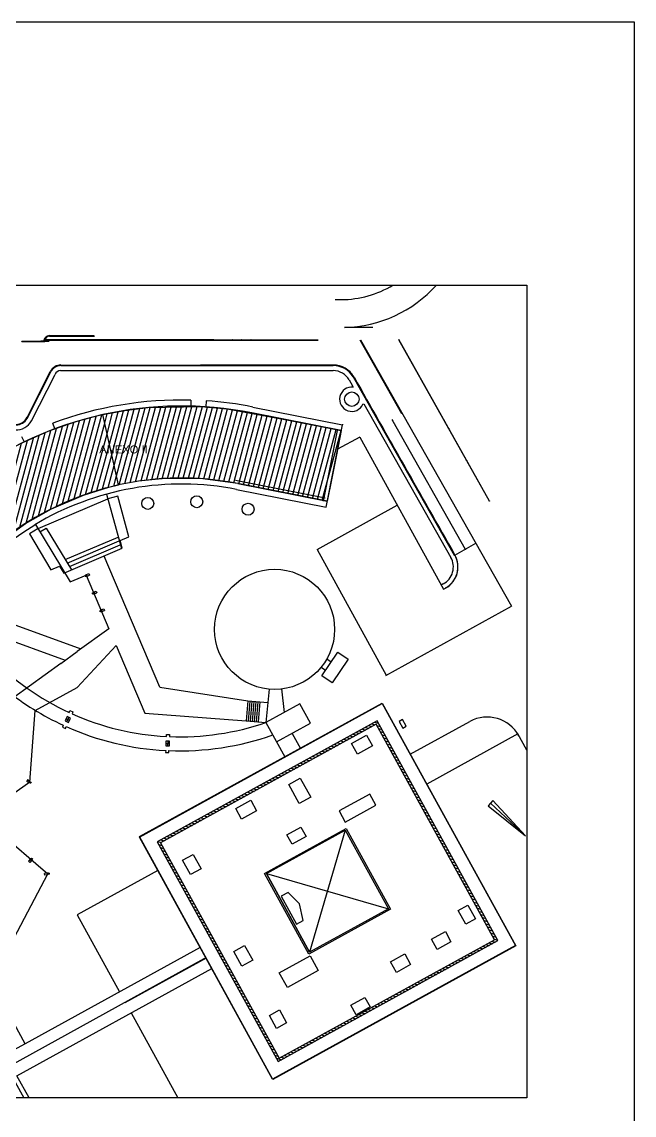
# Model space of a CAD drawing. Header units: metres. Extents: x 2872 to 3316, y -1435 to -1037.
# Drawn here: x 3262.4 to 3316, y -1132.4 to -1036.8 of the extents above; entities that cross this region are included whole.
import ezdxf

# ---------------------------------------------------------------- set-up
doc = ezdxf.new("R2010")
doc.units = ezdxf.units.M
doc.header["$MEASUREMENT"] = 0
doc.linetypes.add('HIDDEN', pattern=[0.375, 0.25, -0.125])
for name, color, linetype in [('ARQUITETURA', 253, 'CONTINUOUS'), ('IMPLANTAÇÃO 1', 2, 'HIDDEN'), ('IMPLANTAÇÃO 2', 2, 'HIDDEN'), ('TEXTO', 1, 'CONTINUOUS')]:
    doc.layers.add(name, color=color, linetype=linetype)
doc.styles.add('ELÉTRICA', font='arial.ttf')
pattern_1 = [(75, (980.9816, -37.5073), (-0.42259255, 0.11323333), [])]

msp = doc.modelspace()

# ---------------------------------------------------------------- hatches: boundary and pattern name
at = {"layer": 'ARQUITETURA'}
h = msp.add_hatch(dxfattribs=at)
h.set_pattern_fill('ANSI31', color=256, scale=1.749747, angle=118.8118)
h.set_pattern_definition([(163.8118, (3326.9743, -1250.16425), (-0.06097725, -0.21004648), [])])
h.paths.add_polyline_path([(3304.066, -1117.145), (3293.502, -1097.938), (3274.285, -1108.507), (3284.85, -1127.714)])
h.paths.add_polyline_path([(3303.781, -1117.062), (3293.419, -1098.223), (3274.57, -1108.59), (3284.932, -1127.429)], flags=16)
h.paths.add_polyline_path([(3284.72, -1124.819), (3284.098, -1123.688), (3284.969, -1123.209), (3285.592, -1124.34)], flags=0)
h.paths.add_polyline_path([(3285.659, -1121.229), (3284.954, -1119.948), (3287.645, -1118.468), (3288.349, -1119.749)], flags=0)
h.paths.add_polyline_path([(3291.67, -1123.628), (3291.208, -1122.786), (3292.443, -1122.107), (3292.906, -1122.948)], flags=0)
h.paths.add_polyline_path([(3281.674, -1119.369), (3280.967, -1118.084), (3281.921, -1117.559), (3282.628, -1118.844)], flags=0)
h.paths.add_polyline_path([(3283.829, -1111.286), (3287.605, -1118.151), (3294.488, -1114.365)], flags=0)
h.paths.add_polyline_path([(3286.458, -1115.713), (3285.112, -1113.267), (3285.719, -1112.933), (3286.706, -1113.94), (3287.04, -1115.393)], flags=0)
h.paths.add_polyline_path([(3295.194, -1119.925), (3294.679, -1118.99), (3295.916, -1118.31), (3296.43, -1119.245)], flags=0)
h.paths.add_polyline_path([(3298.748, -1117.926), (3298.253, -1117.026), (3299.469, -1116.357), (3299.964, -1117.258)], flags=0)
h.paths.add_polyline_path([(3277.192, -1111.375), (3276.502, -1110.12), (3277.418, -1109.616), (3278.108, -1110.871)], flags=0)
h.paths.add_polyline_path([(3286.079, -1108.704), (3285.626, -1107.88), (3286.844, -1107.21), (3287.297, -1108.034)], flags=0)
h.paths.add_polyline_path([(3301.266, -1115.712), (3300.598, -1114.498), (3301.444, -1114.032), (3302.112, -1115.246)], flags=0)
h.paths.add_polyline_path([(3281.659, -1106.523), (3281.146, -1105.591), (3282.461, -1104.868), (3282.974, -1105.8)], flags=0)
h.paths.add_polyline_path([(3290.712, -1106.776), (3290.176, -1105.802), (3292.859, -1104.327), (3293.394, -1105.301)], flags=0)
h.paths.add_polyline_path([(3286.685, -1105.162), (3285.772, -1103.502), (3286.79, -1102.942), (3287.702, -1104.602)], flags=0)
h.paths.add_polyline_path([(3291.783, -1100.835), (3291.269, -1099.9), (3292.587, -1099.174), (3293.102, -1100.11)], flags=0)
at = {"layer": 'IMPLANTAÇÃO 1', "linetype": 'ByBlock'}
h = msp.add_hatch(dxfattribs=at)
h.set_pattern_fill('ANSI31', color=1, scale=3.5, angle=30)
h.set_pattern_definition(pattern_1)
h.paths.add_polyline_path([(3270.89, -1077.298), (3269.523, -1071.148), (3267.14, -1071.776), (3264.705, -1072.63), (3262.235, -1073.736), (3260.593, -1074.619), (3258.616, -1075.856), (3256.028, -1077.728), (3254.133, -1079.118), (3252.45, -1080.353), (3251.285, -1081.208), (3252.776, -1083.239), (3253.742, -1084.557), (3255.011, -1086.287), (3256.41, -1085.261), (3258.649, -1083.618), (3260.147, -1082.52), (3261.389, -1081.608, -0.103899)])
at = {"layer": 'IMPLANTAÇÃO 2', "linetype": 'ByBlock'}
h = msp.add_hatch(dxfattribs=at)
h.set_pattern_fill('ANSI31', color=1, scale=3.5, angle=30)
h.set_pattern_definition(pattern_1)
h.paths.add_polyline_path([(3290.373, -1072.543), (3288.472, -1072.167), (3285.28, -1071.536), (3280.396, -1070.646), (3278.133, -1070.44), (3273.446, -1070.531), (3271.441, -1070.783), (3269.523, -1071.148), (3270.89, -1077.298, -0.103899), (3281.323, -1077.175), (3286.506, -1078.2), (3289.151, -1078.723), (3289.548, -1076.714), (3289.956, -1074.651)])

# ---------------------------------------------------------------- linework, layer by layer
at = {"layer": 'ARQUITETURA'}
for p, q in [((3209.183, -1059.819, 0), (3306.585, -1059.819, 0)), ((3306.585, -1059.819, 0), (3306.585, -1130.903, 0)), ((3289.831, -1061.088, 0), (3290.374, -1061.087, 0)), ((3293.131, -1063.533, 0), (3290.657, -1063.532, 0)), ((3262.455, -1064.732, 6.3), (3264.468, -1064.732, 6.3)), ((3262.455, -1064.749, 6.3), (3264.468, -1064.749, 6.3)), ((3264.46, -1064.739, 6.3), (3262.464, -1064.739, 6.3)), ((3264.46, -1064.742, 6.3), (3262.464, -1064.742, 6.3)), ((3264.127, -1064.71, 7.875), (3264.81, -1064.71, 7.875)), ((3264.127, -1064.728, 4.725), (3264.127, -1064.732, 4.725)), ((3264.127, -1064.73, 4.725), (3264.81, -1064.73, 4.725)), ((3264.127, -1064.731, 4.725), (3264.81, -1064.731, 4.725)), ((3264.131, -1064.727, 4.725), (3264.465, -1064.727, 4.725)), ((3264.46, -1064.717, 7.875), (3264.136, -1064.717, 7.875)), ((3264.46, -1064.721, 7.875), (3264.136, -1064.721, 7.875)), ((3264.46, -1064.672, 0), (3264.38, -1064.672, 0)), ((3264.445, -1064.619), (3264.46, -1064.619)), ((3264.46, -1064.577, 1.575), (3264.46, -1064.71, 1.575)), ((3264.467, -1064.586, 0), (3264.467, -1064.71, 0)), ((3264.468, -1064.568, 0), (3279.236, -1064.581, 0)), ((3264.47, -1064.586, 0), (3264.47, -1064.71, 0)), ((3264.472, -1064.727, 4.725), (3264.806, -1064.727, 4.725)), ((3264.472, -1064.733, 4.725), (3264.81, -1064.733, 4.725)), ((3264.477, -1064.577, 1.575), (3264.477, -1064.71, 1.575)), ((3264.477, -1064.586, 0), (3279.236, -1064.598, 0)), ((3288.34, -1064.623, 0), (3264.477, -1064.619, 0)), ((3288.34, -1064.675, 0), (3264.477, -1064.672, 0)), ((3264.801, -1064.717, 7.875), (3264.477, -1064.717, 7.875)), ((3264.801, -1064.721, 7.875), (3264.477, -1064.721, 7.875)), ((3264.81, -1064.728, 3.15), (3264.81, -1064.733, 3.15)), ((3264.859, -1064.239, 0), (3268.769, -1064.239, 0)), ((3264.867, -1064.291, 0), (3268.791, -1064.291, 0)), ((3295.662, -1071.088, 0), (3292.012, -1064.645, 0)), ((3292.058, -1064.619, 0), (3305.253, -1087.907, 0)), ((3303.32, -1078.717, 0), (3295.398, -1064.597, 0)), ((3303.33, -1078.7, 0), (3295.414, -1064.589, 0)), ((3265.866, -1066.804, 0), (3289.666, -1066.807, 0)), ((3265.866, -1066.856, 0), (3289.666, -1066.86, 0)), ((3289.665, -1066.807, 0), (3278.104, -1066.805, 0)), ((3289.665, -1066.86, 0), (3278.104, -1066.858, 0)), ((3262.896, -1071.383, 0), (3264.93, -1067.378, 0)), ((3262.903, -1071.485, 0), (3264.977, -1067.402, 0)), ((3263.293, -1071.683, 0), (3265.348, -1067.637, 0)), ((3265.818, -1067.297, 0), (3289.665, -1067.297, 0)), ((3291.422, -1067.855, 0), (3300.257, -1083.455, 0)), ((3291.492, -1067.877, 0), (3291.769, -1068.366, 0)), ((3291.066, -1068.113, 0), (3291.208, -1068.366, 0)), ((3291.206, -1068.366, 0), (3291.415, -1068.735, 0)), ((3300.257, -1083.455, 0), (3291.723, -1068.392, 0)), ((3300.302, -1083.429, 0), (3291.769, -1068.366, 0)), ((3277.228, -1069.878, 0), (3277.214, -1070.403, 0)), ((3278.56, -1069.94, 0), (3278.526, -1070.464, 0)), ((3282.647, -1070.48, 0), (3290.475, -1072.028, 0)), ((3292.265, -1070.234, 0), (3292.341, -1070.191, 0)), ((3292.341, -1070.191, 0), (3299.952, -1083.627, 0)), ((3290.373, -1072.543, 0), (3282.545, -1070.995, 0)), ((3294.788, -1071.568, 0), (3294.881, -1071.724, 0)), ((3294.881, -1071.724, 0), (3301.215, -1082.911, 0)), ((3265.334, -1072.389, 0), (3265.15, -1071.897, 0)), ((3290.024, -1072.521, 0), (3288.802, -1078.701, 0)), ((3289.049, -1079.238, 0), (3290.475, -1072.028, 0)), ((3290.486, -1071.977, 0), (3290.475, -1072.028, 0)), ((3293.868, -1072.074, 0), (3300.301, -1083.428, 0)), ((3262.425, -1073.058, 0), (3262.653, -1073.531, 0)), ((3291.982, -1073.111, 0), (3290.051, -1074.173, 0)), ((3291.982, -1073.111, 0), (3299.296, -1086.408, 0)), ((3281.129, -1076.884, 0), (3288.957, -1078.432, 0)), ((3281.323, -1077.175, 0), (3289.151, -1078.723, 0)), ((3269.852, -1078.096, 0), (3271.146, -1082.866, 0)), ((3270.827, -1078.282, 0), (3269.962, -1078.501, 0)), ((3271.79, -1081.831, 0), (3270.827, -1078.282, 0)), ((3281.221, -1077.69, 0), (3289.049, -1079.238, 0)), ((3263.857, -1081.103, 0), (3269.962, -1078.501, 0)), ((3288.253, -1082.931, 0), (3295.263, -1079.076, 0)), ((3262.619, -1081.389, 0), (3263.566, -1080.788, 0)), ((3263.857, -1081.103, 0), (3263.099, -1081.575, 0)), ((3263.64, -1080.741, 0), (3266.662, -1085.772, 0)), ((3264.028, -1081.388, 0), (3264.573, -1081.072, 0)), ((3264.573, -1081.072, 0), (3266.771, -1084.731, 0)), ((3261.7, -1082.032, 0), (3262.619, -1081.389, 0)), ((3263.099, -1081.575, 0), (3264.993, -1084.728, 0)), ((3266.24, -1083.816, 0), (3270.853, -1081.85, 0)), ((3266.407, -1084.125, 0), (3270.961, -1082.184, 0)), ((3271.042, -1082.149, 0), (3271.79, -1081.831, 0)), ((3271.227, -1082.832, 0), (3271.042, -1082.149, 0)), ((3266.105, -1085.015, 0), (3271.227, -1082.832, 0)), ((3266.604, -1084.421, 0), (3271.053, -1082.525, 0)), ((3288.253, -1082.931, 0), (3294.302, -1093.93, 0)), ((3300.301, -1083.428, 0), (3302.128, -1082.393, 0)), ((3300.301, -1083.428, 0), (3302.128, -1082.393, 0)), ((3274.515, -1094.992, 0), (3269.632, -1083.511, 0)), ((3264.993, -1084.728, 0), (3265.741, -1084.409, 0)), ((3265.741, -1084.409, 0), (3266.105, -1085.015, 0)), ((3268.049, -1085.146, 0), (3268.291, -1085.043, 0)), ((3268.291, -1085.043, 0), (3268.352, -1085.188, 0)), ((3266.662, -1085.772, 0), (3268.059, -1085.178, 0)), ((3268.017, -1085.245, 0), (3268.186, -1085.173, 0)), ((3268.049, -1085.146, 0), (3268.111, -1085.291, 0)), ((3268.059, -1085.178, 0), (3270.06, -1089.868, 0)), ((3268.111, -1085.291, 0), (3268.352, -1085.188, 0)), ((3299.293, -1085.951, 0), (3299.103, -1086.056, 0)), ((3255.002, -1087.024, 0), (3267.611, -1091.635, 0)), ((3268.673, -1086.783, 0), (3268.842, -1086.711, 0)), ((3268.705, -1086.683, 0), (3268.947, -1086.58, 0)), ((3268.705, -1086.683, 0), (3268.767, -1086.828, 0)), ((3268.767, -1086.828, 0), (3269.008, -1086.725, 0)), ((3268.947, -1086.58, 0), (3269.008, -1086.725, 0)), ((3294.256, -1093.955, 0), (3305.255, -1087.906, 0)), ((3255.153, -1088.571, 0), (3266.24, -1092.624, 0)), ((3269.329, -1088.321, 0), (3269.498, -1088.249, 0)), ((3269.361, -1088.221, 0), (3269.602, -1088.118, 0)), ((3269.361, -1088.221, 0), (3269.423, -1088.366, 0)), ((3269.423, -1088.366, 0), (3269.664, -1088.263, 0)), ((3269.602, -1088.118, 0), (3269.664, -1088.263, 0)), ((3270.06, -1089.868, 0), (3267.285, -1091.871, 0)), ((3267.288, -1095.023, 0), (3270.691, -1091.349, 0)), ((3270.691, -1091.349, 0), (3273.206, -1097.249, 0)), ((3265.86, -1092.899, 0), (3267.285, -1091.871, 0)), ((3288.666, -1093.975, 0), (3290.072, -1091.905, 0)), ((3289.113, -1092.497, 0), (3289.495, -1092.756, 0)), ((3290.984, -1092.525, 0), (3289.578, -1094.595, 0)), ((3290.072, -1091.905, 0), (3290.984, -1092.525, 0)), ((3265.86, -1092.899, 0), (3261.744, -1095.869, 0)), ((3288.618, -1093.226, 0), (3288.999, -1093.485, 0)), ((3289.578, -1094.595, 0), (3288.666, -1093.975, 0)), ((3263.622, -1097.006, 0), (3267.288, -1095.023, 0)), ((3274.515, -1094.992, 0), (3282.191, -1096.184, 0)), ((3284.058, -1095.15, 0), (3283.787, -1098.07, 0)), ((3285.142, -1095.137, 0), (3285.37, -1097.199, 0)), ((3272.717, -1108.052, 0), (3293.957, -1096.369, 0)), ((3272.719, -1108.086, 0), (3293.959, -1096.404, 0)), ((3282.191, -1096.184, 0), (3282.051, -1097.935, 0)), ((3282.191, -1096.184, 0), (3283.949, -1096.32, 0)), ((3282.365, -1096.198, 0), (3282.226, -1097.95, 0)), ((3282.54, -1096.212, 0), (3282.4, -1097.963, 0)), ((3282.714, -1096.226, 0), (3282.575, -1097.977, 0)), ((3282.889, -1096.24, 0), (3282.749, -1097.99, 0)), ((3283.063, -1096.254, 0), (3282.924, -1098.004, 0)), ((3283.237, -1096.267, 0), (3283.098, -1098.017, 0)), ((3286.747, -1096.442, 0), (3283.787, -1098.07, 0)), ((3287.68, -1098.14, 0), (3286.747, -1096.442, 0)), ((3293.957, -1096.369, 0), (3305.634, -1117.6, 0)), ((3293.959, -1096.404, 0), (3305.598, -1117.564, 0)), ((3263.137, -1103.287, 0), (3263.622, -1097.006, 0)), ((3266.579, -1097.192, 0), (3266.651, -1097.033, 0)), ((3266.651, -1097.033, 0), (3266.906, -1097.149, 0)), ((3266.906, -1097.149, 0), (3266.834, -1097.308, 0)), ((3273.206, -1097.249, 0), (3282.051, -1097.936, 0)), ((3266.07, -1098.311, 0), (3265.998, -1098.47, 0)), ((3265.998, -1098.47, 0), (3266.253, -1098.586, 0)), ((3266.398, -1097.549, 0), (3266.224, -1097.932, 0)), ((3266.224, -1097.932, 0), (3266.51, -1098.062, 0)), ((3266.253, -1098.586, 0), (3266.325, -1098.427, 0)), ((3266.325, -1097.752, 0), (3266.58, -1097.867, 0)), ((3266.365, -1098.001, 0), (3266.539, -1097.618, 0)), ((3266.684, -1097.68, 0), (3266.398, -1097.549, 0)), ((3266.51, -1098.062, 0), (3266.684, -1097.68, 0)), ((3282.051, -1097.936, 0), (3283.787, -1098.07, 0)), ((3283.787, -1098.07, 0), (3285.446, -1101.086, 0)), ((3284.721, -1099.767, 0), (3287.68, -1098.14, 0)), ((3296.405, -1100.851, 0), (3301.619, -1097.983, 0)), ((3275.078, -1099.291, 0), (3275.086, -1099.116, 0)), ((3275.086, -1099.116, 0), (3275.366, -1099.129, 0)), ((3275.366, -1099.129, 0), (3275.359, -1099.304, 0)), ((3286.082, -1099.018, 0), (3286.808, -1100.337, 0)), ((3305.812, -1099.072, 0), (3297.839, -1103.457, 0)), ((3306.585, -1100.476, 0), (3305.812, -1099.072, 0)), ((3275.043, -1099.69, 0), (3275.024, -1100.109, 0)), ((3275.024, -1100.109, 0), (3275.339, -1100.123, 0)), ((3275.358, -1099.704, 0), (3275.043, -1099.69, 0)), ((3275.051, -1099.904, 0), (3275.33, -1099.917, 0)), ((3275.2, -1099.701, 0), (3275.181, -1100.121, 0)), ((3275.339, -1100.123, 0), (3275.358, -1099.704, 0)), ((3275.023, -1100.518, 0), (3275.015, -1100.693, 0)), ((3275.015, -1100.693, 0), (3275.295, -1100.706, 0)), ((3275.295, -1100.706, 0), (3275.303, -1100.531, 0)), ((3262.944, -1103.09, 0), (3262.866, -1103.227, 0)), ((3263.095, -1103.356, 0), (3262.866, -1103.227, 0)), ((3263.172, -1103.219, 0), (3262.944, -1103.09, 0)), ((3263.193, -1103.321, 0), (3263.033, -1103.231, 0)), ((3263.172, -1103.219, 0), (3263.095, -1103.356, 0)), ((3263.137, -1103.287, 0), (3258.896, -1106.313, 0)), ((3303.636, -1104.886, 0), (3303.205, -1105.346, 0)), ((3303.421, -1105.116, 0), (3306.486, -1107.987, 0)), ((3306.486, -1107.987, 0), (3303.636, -1104.886, 0)), ((3303.205, -1105.346, 0), (3306.486, -1107.987, 0)), ((3258.896, -1106.313, 0), (3264.71, -1111.298, 0)), ((3284.394, -1129.283, 0), (3272.717, -1108.052, 0)), ((3283.652, -1111.26, 0), (3290.785, -1107.337, 0)), ((3290.712, -1107.499, 0), (3287.605, -1118.151, 0)), ((3290.785, -1107.337, 0), (3294.665, -1114.39, 0)), ((3284.358, -1129.247, 0), (3272.719, -1108.086, 0)), ((3263.191, -1110.001, 0), (3263.02, -1110.201, 0)), ((3263.14, -1110.303, 0), (3263.02, -1110.201, 0)), ((3263.311, -1110.104, 0), (3263.14, -1110.303, 0)), ((3263.296, -1110, 0), (3263.176, -1110.14, 0)), ((3263.311, -1110.104, 0), (3263.191, -1110.001, 0)), ((3259.752, -1120.726, 0), (3264.71, -1111.298, 0)), ((3264.692, -1111.221, 0), (3264.434, -1111.269, 0)), ((3264.463, -1111.424, 0), (3264.434, -1111.269, 0)), ((3264.721, -1111.376, 0), (3264.463, -1111.424, 0)), ((3264.774, -1111.285, 0), (3264.593, -1111.319, 0)), ((3264.721, -1111.376, 0), (3264.692, -1111.221, 0)), ((3274.322, -1111, 0), (3267.268, -1114.879, 0)), ((3287.532, -1118.314, 0), (3283.652, -1111.26, 0)), ((3283.828, -1111.285, 0), (3294.488, -1114.365, 0)), ((3283.829, -1111.286, 0), (3287.605, -1118.151, 0)), ((3294.665, -1114.39, 0), (3287.532, -1118.314, 0)), ((3267.268, -1114.879, 0), (3270.979, -1121.626, 0)), ((3305.598, -1117.564, 0), (3284.358, -1129.247, 0)), ((3305.634, -1117.6, 0), (3284.394, -1129.283, 0)), ((3278.033, -1117.747, 0), (3262.741, -1126.157, 0)), ((3278.359, -1118.748, 0), (3261.152, -1128.232, 0)), ((3278.556, -1118.667, 0), (3271.434, -1122.585, 0)), ((3278.539, -1118.667, 0), (3278.359, -1118.748, 0)), ((3262.011, -1128.955, 0), (3279.045, -1119.587, 0)), ((3262.741, -1126.157, 0), (3259.752, -1120.726, 0)), ((3271.991, -1123.466, 0), (3276.082, -1130.903, 0)), ((3262.741, -1126.157, 0), (3260.645, -1127.315, 0)), ((3260.645, -1127.315, 0), (3262.627, -1130.903, 0)), ((3263.086, -1130.903, 0), (3262.011, -1128.955, 0)), ((3306.585, -1130.903, 0), (3209.183, -1130.903, 0))]:
    msp.add_line(p, q, dxfattribs=at)
at = {"layer": 'ARQUITETURA', "elevation": 0}
for points in [[(3304.066, -1117.145), (3293.502, -1097.938), (3274.285, -1108.507), (3284.85, -1127.714)], [(3303.781, -1117.062), (3293.419, -1098.223), (3274.57, -1108.59), (3284.932, -1127.429)], [(3291.783, -1100.835), (3291.269, -1099.9), (3292.587, -1099.174), (3293.102, -1100.11)], [(3286.685, -1105.162), (3285.772, -1103.502), (3286.79, -1102.942), (3287.702, -1104.602)], [(3281.659, -1106.523), (3281.146, -1105.591), (3282.461, -1104.868), (3282.974, -1105.8)], [(3293.394, -1105.301), (3292.859, -1104.327), (3290.176, -1105.802), (3290.712, -1106.776)], [(3287.605, -1118.151), (3283.829, -1111.285), (3290.712, -1107.499), (3294.489, -1114.365)], [(3286.079, -1108.704), (3285.626, -1107.88), (3286.844, -1107.21), (3287.297, -1108.034)], [(3277.192, -1111.375), (3276.502, -1110.12), (3277.418, -1109.616), (3278.108, -1110.871)], [(3301.266, -1115.712), (3300.598, -1114.498), (3301.444, -1114.032), (3302.112, -1115.246)], [(3298.748, -1117.926), (3298.253, -1117.026), (3299.469, -1116.357), (3299.964, -1117.258)], [(3281.674, -1119.369), (3280.967, -1118.084), (3281.921, -1117.559), (3282.628, -1118.844)], [(3285.659, -1121.229), (3284.954, -1119.948), (3287.645, -1118.468), (3288.349, -1119.749)], [(3295.194, -1119.925), (3294.679, -1118.99), (3295.916, -1118.31), (3296.43, -1119.245)], [(3291.67, -1123.628), (3291.208, -1122.786), (3292.443, -1122.107), (3292.906, -1122.948)], [(3284.72, -1124.819), (3284.098, -1123.688), (3284.969, -1123.209), (3285.592, -1124.34)]]:
    msp.add_lwpolyline(points, close=True, dxfattribs=at)
for points in [[(3295.751, -1098.567), (3296.055, -1098.4), (3295.735, -1097.817), (3295.431, -1097.984), (3295.751, -1098.567)], [(3285.112, -1113.267), (3286.458, -1115.713), (3287.04, -1115.393), (3286.706, -1113.94), (3285.719, -1112.933), (3285.112, -1113.267)]]:
    msp.add_lwpolyline(points, dxfattribs=at)
at = {"layer": 'ARQUITETURA'}
for centre, radius in [((3262.455, -1064.741, 4.725), 0.00875), ((3264.127, -1064.719, 4.725), 0.00875), ((3264.468, -1064.577, 0), 0.00875), ((3264.468, -1064.577, -1.575), 0.00875), ((3264.468, -1064.719, 4.725), 0.00875), ((3264.468, -1064.741, 3.15), 0.00875), ((3264.81, -1064.719, 4.725), 0.00875), ((3280.044, -1064.591, 0), 0.00875), ((3280.853, -1064.591, 0), 0.00875), ((3281.661, -1064.591, 0), 0.00875), ((3282.47, -1064.591, 0), 0.00875), ((3295.406, -1064.592, 0), 0.00875), ((3291.292, -1069.795, 0), 0.63), ((3298.175, -1069.528, 0), 0.00875), ((3298.57, -1070.233, 0), 0.00875), ((3298.966, -1070.938, 0), 0.00875), ((3299.361, -1071.644, 0), 0.00875), ((3299.757, -1072.349, 0), 0.00875), ((3300.153, -1073.054, 0), 0.00875), ((3300.548, -1073.759, 0), 0.00875), ((3300.944, -1074.464, 0), 0.00875), ((3301.339, -1075.169, 0), 0.00875), ((3301.735, -1075.874, 0), 0.00875), ((3302.13, -1076.579, 0), 0.00875), ((3302.526, -1077.284, 0), 0.00875), ((3273.446, -1078.908, 0), 0.525), ((3277.735, -1078.758, 0), 0.525), ((3302.922, -1077.99, 0), 0.00875), ((3282.217, -1079.419, 0), 0.525), ((3303.317, -1078.695, 0), 0.00875), ((3301.215, -1082.911, 0), 0.035), ((3284.538, -1089.922, 0), 5.25), ((3268.017, -1085.245, 0), 0.0656), ((3268.673, -1086.783, 0), 0.0656), ((3269.329, -1088.321, 0), 0.0656), ((3263.193, -1103.321, 0), 0.0656), ((3263.296, -1110, 0), 0.0656), ((3264.774, -1111.285, 0), 0.0656), ((3264.709, -1111.298, 0), 0.00115)]:
    msp.add_circle(centre, radius, dxfattribs=at)
for centre, radius, start, end in [((3290.356, -1052.337, 0), 8.75, 270.11644, 301.23029), ((3290.358, -1052.336, 0), 11.2, 271.53017, 318.07901), ((3264.875, -1064.737), 0.499, 91.78979, 172.43691), ((3264.877, -1064.739), 0.448, 91.1871, 164.47163), ((3265.866, -1067.854, 0), 1.05, 89.99141, 153.07559), ((3265.866, -1067.854, 0), 0.998, 89.99141, 153.07559), ((3289.665, -1068.907, 0), 2.1, 29.53598, 90), ((3289.665, -1068.907, 0), 2.047, 30.92753, 89.99141), ((3265.87, -1067.864, 0), 0.57, 95.23609, 156.53955), ((3289.665, -1068.907, 0), 1.61, 29.53598, 89.99141), ((3289.665, -1068.907, 0), 2.1, 30.92706, 59.76815), ((6957.49, 997.768, 0), 4207.898, 209.399481, 209.642904), ((3291.292, -1069.795, 0), 1.067, 83.37297, 335.69065), ((3276.399, -1102.068, 0), 31.675, 78.8118, 126.26541), ((3276.399, -1102.068, 0), 32.2, 88.52535, 110.44754), ((3276.399, -1102.068, 0), 32.2, 78.8118, 86.15279), ((3261.941, -1070.947, 0), 1.539, 267.91157, 331.4495), ((3261.941, -1070.946, 0), 1.05, 270.00069, 335.43736), ((3261.941, -1070.946, 0), 1.103, 270.00113, 330.77075), ((3276.399, -1102.068, 0), 25.375, 78.8118, 126.26541), ((3276.399, -1102.068, 0), 25.375, 78.8118, 126.26541), ((3276.399, -1102.068, 0), 24.85, 78.8118, 121.09366), ((3298.475, -1084.464, 0), 1.698, 298.80692, 29.53111), ((3298.458, -1084.466, 0), 2.116, 293.33442, 29.34746), ((3298.474, -1084.464, 0), 2.1, 298.8118, 29.53598), ((3276.263, -1076.231, 0), 23.09, 224.04436, 245.20343), ((3276.263, -1076.231, 0), 24.319, 231.28056, 245.22095), ((3276.263, -1076.231, 0), 23.09, 245.89822, 267.0594), ((3276.263, -1076.231, 0), 24.319, 245.88067, 267.07695), ((3276.249, -1075.976, 0), 23.344, 267.8148, 288.83799), ((3303.137, -1100.743, 0), 3.15, 28.8118, 118.8118), ((3276.263, -1076.231, 0), 24.319, 267.73664, 289.50613)]:
    msp.add_arc(centre, radius, start, end, dxfattribs=at)
at = {"layer": 'IMPLANTAÇÃO 1', "color": 1, "linetype": 'ByBlock', "elevation": 0}
msp.add_lwpolyline([(3270.89, -1077.298), (3269.523, -1071.148), (3267.14, -1071.776), (3264.705, -1072.63), (3262.235, -1073.736), (3260.593, -1074.619), (3258.616, -1075.856), (3256.028, -1077.728), (3254.133, -1079.118), (3252.45, -1080.353), (3251.285, -1081.208), (3252.776, -1083.239), (3253.742, -1084.557), (3255.011, -1086.287), (3256.41, -1085.261), (3258.649, -1083.618), (3260.147, -1082.52), (3262.762, -1080.668), (3265.031, -1079.382), (3267.84, -1078.18), (3270.041, -1077.502), (3270.89, -1077.298)], dxfattribs=at)
at = {"layer": 'IMPLANTAÇÃO 2', "color": 1, "linetype": 'ByBlock', "elevation": 0}
msp.add_lwpolyline([(3270.89, -1077.298), (3269.523, -1071.148), (3271.441, -1070.783), (3273.446, -1070.531), (3278.133, -1070.44), (3280.396, -1070.646), (3285.28, -1071.536), (3288.472, -1072.167), (3290.373, -1072.543), (3289.956, -1074.651), (3289.548, -1076.714), (3289.151, -1078.723), (3286.506, -1078.2), (3281.323, -1077.175), (3278.039, -1076.746), (3274.972, -1076.733), (3272.637, -1076.973), (3270.89, -1077.298)], dxfattribs=at)
at = {"layer": 'TEXTO'}
msp.add_lwpolyline([(2871.917, -1036.8), (3315.975, -1036.8), (3315.975, -1435.41), (2871.917, -1435.41)], close=True, dxfattribs=at)

# ---------------------------------------------------------------- texts
at = {"layer": 'ARQUITETURA', "style": 'ELÉTRICA'}
msp.add_text('ANEXO II', height=0.7, rotation=360, dxfattribs=at).set_placement((3269.208, -1074.538, 0))

doc.saveas('drawing.dxf')
